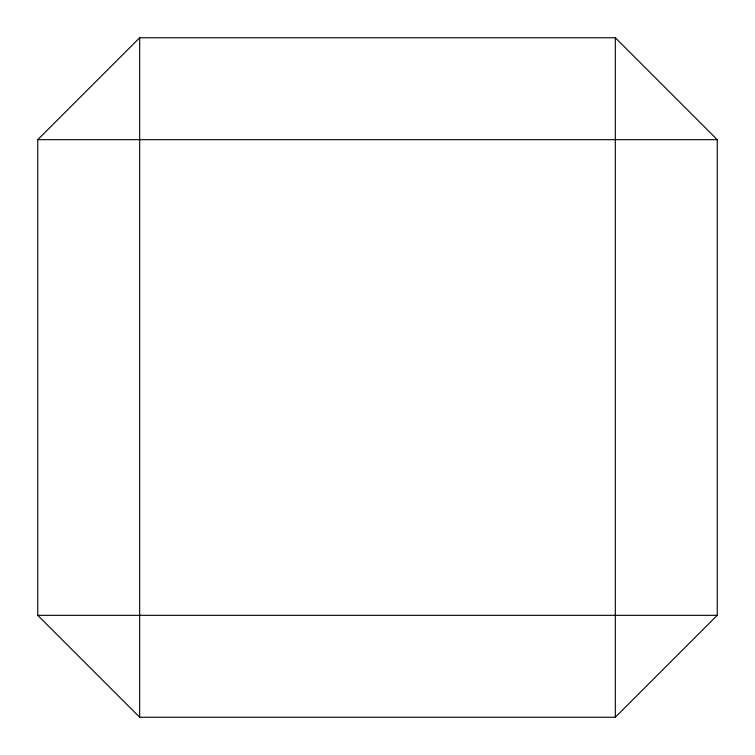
<?xml version="1.0" encoding="UTF-8"?>
<svg xmlns="http://www.w3.org/2000/svg" width="755" height="755" viewBox="0 0 755 755"><rect width="100%" height="100%" fill="white"/><g stroke="black" fill="none" stroke-linecap="round" stroke-linejoin="round"><path stroke-width="1.13" d="M37.75 139.675L139.675 37.75L615.325 37.75L717.25 139.675L717.25 615.325L615.325 717.25L139.675 717.25L37.75 615.325L37.75 139.675L717.25 139.675M37.75 615.325L717.25 615.325M615.325 37.75L615.325 717.25M139.675 37.75L139.675 717.25"/></g></svg>
